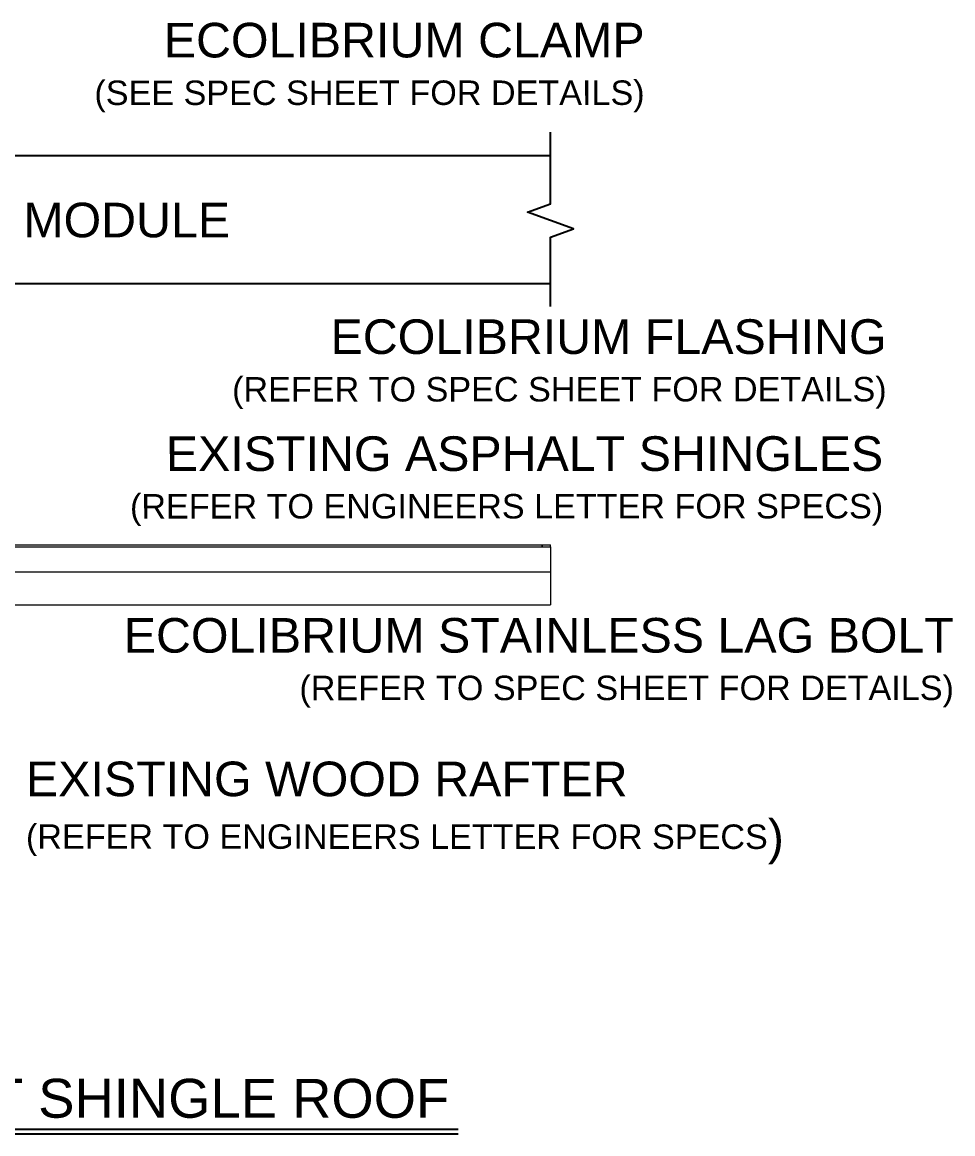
# Model space of a CAD drawing. Header units: feet. Extents: x 873 to 1463, y 2730 to 2935.
# Drawn here: x 1344.2 to 1463.1, y 2735.1 to 2877.2 of the extents above; entities that cross this region are included whole.
import ezdxf

# ---------------------------------------------------------------- set-up
doc = ezdxf.new("R2010")
doc.units = ezdxf.units.FT
doc.header["$MEASUREMENT"] = 0
doc.linetypes.add('HIDDEN', pattern=[0.375, 0.25, -0.125])
doc.styles.add('TITLE BBLOCK TEXT', font='ARIALUNI.TTF')

msp = doc.modelspace()

# ---------------------------------------------------------------- linework, layer by layer
at = {"color": 6}
for p, q in [((1296.34, 2860.19), (1411.72, 2860.19)), ((1194.71, 2843.83), (1411.72, 2843.83)), ((1194.71, 2735.73), (1399.91, 2735.73))]:
    msp.add_line(p, q, dxfattribs=at)
at = {"color": 7, "linetype": 'Continuous', "lineweight": 15}
for p, q in [((1195.77, 2810.42), (1410.66, 2810.42)), ((1410.66, 2810.15), (1410.66, 2810.42)), ((1410.66, 2810.42), (1411.72, 2810.42)), ((1411.72, 2810.15), (1411.72, 2810.42)), ((1194.71, 2810.15), (1411.72, 2810.15)), ((1195.77, 2810.15), (1410.66, 2810.15)), ((1411.72, 2810.15), (1411.72, 2806.97)), ((1194.71, 2806.97), (1411.72, 2806.97)), ((1411.72, 2806.97), (1411.72, 2802.74)), ((1194.71, 2802.74), (1411.72, 2802.74))]:
    msp.add_line(p, q, dxfattribs=at)
at = {"color": 7, "linetype": 'HIDDEN', "lineweight": 0}
msp.add_line((1410.66, 2810.42), (1410.66, 2810.15), dxfattribs=at)
at = {"color": 251, "linetype": 'Continuous'}
msp.add_line((1205.84, 2735.14), (1399.91, 2735.14), dxfattribs=at)
at = {"color": 7, "linetype": 'Continuous', "flags": 128}
msp.add_lwpolyline([(1411.72, 2840.89), (1411.72, 2849.73), (1414.64, 2850.79), (1408.8, 2852.92), (1411.72, 2853.98), (1411.72, 2863.14)], dxfattribs=at)

# ---------------------------------------------------------------- texts
at = {"color": 7, "style": 'TITLE BBLOCK TEXT'}
for s, insert, char_height, width, attachment_point, rotation in [('\\A1;\\pt646.82;ECOLIBRIUM CLAMP\\P{\\H0.7063x;(SEE SPEC SHEET FOR DETAILS)}', (1423.75, 2877.14), 4.4236, 78.9525, 3, 0.0114), ('\\A1;\\pt646.82;MODULE', (1344.34, 2854.14), 4.4236, 111.7592, 1, 359.9886), ('\\A1;\\pt646.82;ECOLIBRIUM FLASHING\\P{\\H0.7063x;(REFER TO SPEC SHEET FOR DETAILS)}', (1454.68, 2839.24), 4.4236, 110.3673, 3, 0.0114), ('\\A1;\\pt646.82;EXISTING ASPHALT SHINGLES\\P{\\H0.7063x;(REFER TO ENGINEERS LETTER FOR SPECS)}', (1454.24, 2824.29), 4.4236, 110.368, 3, 0.0114), ('\\A1;\\pt646.82;ECOLIBRIUM STAINLESS LAG BOLT\\P{\\H0.7063x;(REFER TO SPEC SHEET FOR DETAILS)}', (1463.28, 2801.07), 4.4236, 118.5736, 3, 0.0114), ('\\A1;\\pt646.82;EXISTING WOOD RAFTER\\P{\\H0.7063x;(REFER TO ENGINEERS LETTER FOR SPECS})', (1344.68, 2782.71), 4.4236, 130.138, 1, 359.9886), ('PV MODULE ATTACHMENT ON ASPHALT SHINGLE ROOF', (1207.97, 2742.19), 4.9766, 204.3044, 1, 359.9886)]:
    msp.add_mtext(s, dxfattribs=dict(at, insert=insert, char_height=char_height, width=width, attachment_point=attachment_point, rotation=rotation))

doc.saveas('drawing.dxf')
